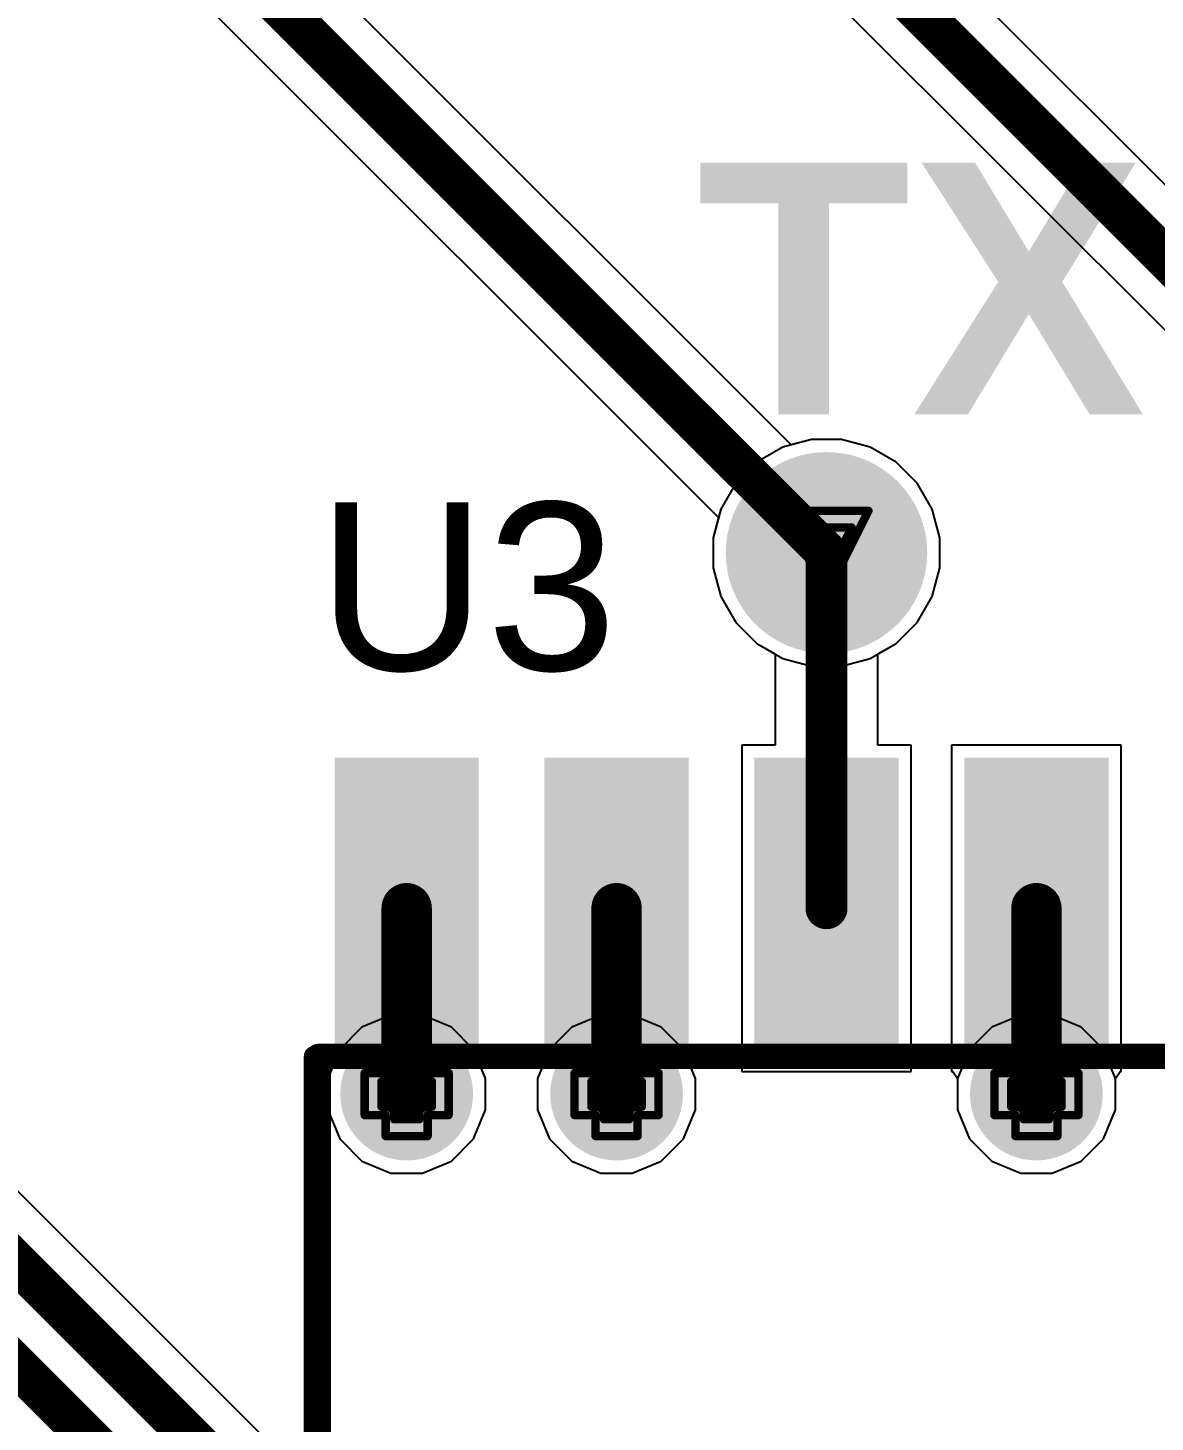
# Model space of a CAD drawing. Header units: inches. Extents: x -0.1 to 17.9, y -0.8 to 4.8.
# Drawn here: x 1.7888 to 2.0573, y 0.7808 to 1.1131 of the extents above; entities that cross this region are included whole.
import ezdxf

# ---------------------------------------------------------------- set-up
doc = ezdxf.new("R2010")
doc.units = ezdxf.units.IN
doc.header["$MEASUREMENT"] = 0
for name, color, linetype in [('Bottom Layer 1', 5, 'Continuous'), ('Bottom Solder', 6, 'Continuous'), ('Drill Drawing', 1, 'Continuous'), ('GND+Signal', 16, 'Continuous'), ('Multi-Layer', 9, 'Continuous'), ('Pad Holes', 156, 'Continuous'), ('PWR+Signal', 76, 'Continuous'), ('Top 3D Body', 56, 'Continuous'), ('Top Layer 1', 1, 'Continuous'), ('Top Overlay', 2, 'Continuous'), ('Top Paste', 8, 'Continuous'), ('Top Solder', 216, 'Continuous'), ('Via Holes', 16, 'Continuous')]:
    doc.layers.add(name, color=color, linetype=linetype)
doc.styles.add('Arial', font='', dxfattribs={"height": 0.2})
doc.styles.add('Arial_Bold', font='', dxfattribs={"height": 0.2})
doc.styles.get('Arial').set_extended_font_data('Arial')
doc.styles.get('Arial_Bold').set_extended_font_data('Arial', bold=True)

# ---------------------------------------------------------------- blocks, each defined once
blk = doc.blocks.new('T____P______TH_1_8___H_________0_92___78')
at = {"layer": 'Bottom Layer 1'}
h = blk.add_hatch(color=5, dxfattribs=at)
edge = h.paths.add_edge_path()
edge.add_arc((9e-07, 0), 0.02, 0, 360)
at = {"layer": 'Bottom Solder'}
h = blk.add_hatch(color=6, dxfattribs=at)
edge = h.paths.add_edge_path()
edge.add_arc((9e-07, 0), 0.024, 0, 360)
at = {"layer": 'GND+Signal'}
h = blk.add_hatch(color=16, dxfattribs=at)
edge = h.paths.add_edge_path()
edge.add_arc((9e-07, 0), 0.02, 0, 360)
at = {"layer": 'Multi-Layer'}
h = blk.add_hatch(color=9, dxfattribs=at)
edge = h.paths.add_edge_path()
edge.add_arc((9e-07, 0), 0.02, 0, 360)
at = {"layer": 'Pad Holes'}
h = blk.add_hatch(color=7, dxfattribs=at)
edge = h.paths.add_edge_path()
edge.add_arc((9e-07, 0), 0.01, 0, 360)
at = {"layer": 'PWR+Signal'}
h = blk.add_hatch(color=76, dxfattribs=at)
edge = h.paths.add_edge_path()
edge.add_arc((9e-07, 0), 0.02, 0, 360)
at = {"layer": 'Top Layer 1'}
h = blk.add_hatch(color=1, dxfattribs=at)
edge = h.paths.add_edge_path()
edge.add_arc((9e-07, 0), 0.02, 0, 360)
at = {"layer": 'Top Solder'}
h = blk.add_hatch(color=216, dxfattribs=at)
edge = h.paths.add_edge_path()
edge.add_arc((9e-07, 0), 0.024, 0, 360)
blk = doc.blocks.new('SOIC_14_119')
at = {"layer": 'Top Layer 1'}
for points in [[(-0.13818975, 0.1368119), (-0.13818975, 0.1631899), (-0.07441025, 0.1631899), (-0.07441025, 0.1368119)], [(0.07441025, 0.1368119), (0.07441025, 0.1631899), (0.13818975, 0.1631899), (0.13818975, 0.1368119)], [(-0.13818975, 0.0868119), (-0.13818975, 0.1131899), (-0.07441025, 0.1131899), (-0.07441025, 0.0868119)], [(0.07441025, 0.0868119), (0.07441025, 0.1131899), (0.13818975, 0.1131899), (0.13818975, 0.0868119)], [(-0.13818975, 0.03681189999999999), (-0.13818975, 0.0631899), (-0.07441025, 0.0631899), (-0.07441025, 0.03681190000000001)], [(0.07441025, 0.03681189999999999), (0.07441025, 0.0631899), (0.13818975, 0.0631899), (0.13818975, 0.03681190000000001)], [(-0.13818975, -0.01318810000000001), (-0.13818975, 0.01318989999999999), (-0.07441025, 0.01318990000000001), (-0.07441025, -0.01318809999999999)], [(0.07441025, -0.01318810000000001), (0.07441025, 0.01318989999999999), (0.13818975, 0.01318990000000001), (0.13818975, -0.01318809999999999)], [(-0.13818975, -0.0631881), (-0.13818975, -0.03681010000000001), (-0.07441025, -0.03681009999999999), (-0.07441025, -0.0631881)], [(0.07441025, -0.0631881), (0.07441025, -0.03681010000000001), (0.13818975, -0.03681009999999999), (0.13818975, -0.0631881)], [(-0.13818975, -0.1131881), (-0.13818975, -0.0868101), (-0.07441025, -0.0868101), (-0.07441025, -0.1131881)], [(0.07441025, -0.1131881), (0.07441025, -0.0868101), (0.13818975, -0.0868101), (0.13818975, -0.1131881)], [(-0.13818975, -0.1631881), (-0.13818975, -0.1368101), (-0.07441025, -0.1368101), (-0.07441025, -0.1631881)], [(0.07441025, -0.1631881), (0.07441025, -0.1368101), (0.13818975, -0.1368101), (0.13818975, -0.1631881)]]:
    blk.add_hatch(color=1, dxfattribs=at).paths.add_polyline_path(points)
at = {"layer": 'Top Overlay'}
blk.add_hatch(color=2, dxfattribs=at).paths.add_polyline_path([(-0.070369, 0.1340009), (-0.056369, 0.1340009), (-0.056369, 0.1660009), (-0.070369, 0.1660009)])
at = {"layer": 'Top Paste'}
for points in [[(-0.13818975, 0.1368119), (-0.13818975, 0.1631899), (-0.07441025, 0.1631899), (-0.07441025, 0.1368119)], [(0.07441025, 0.1368119), (0.07441025, 0.1631899), (0.13818975, 0.1631899), (0.13818975, 0.1368119)], [(-0.13818975, 0.0868119), (-0.13818975, 0.1131899), (-0.07441025, 0.1131899), (-0.07441025, 0.0868119)], [(0.07441025, 0.0868119), (0.07441025, 0.1131899), (0.13818975, 0.1131899), (0.13818975, 0.0868119)], [(-0.13818975, 0.03681189999999999), (-0.13818975, 0.0631899), (-0.07441025, 0.0631899), (-0.07441025, 0.03681190000000001)], [(0.07441025, 0.03681189999999999), (0.07441025, 0.0631899), (0.13818975, 0.0631899), (0.13818975, 0.03681190000000001)], [(-0.13818975, -0.01318810000000001), (-0.13818975, 0.01318989999999999), (-0.07441025, 0.01318990000000001), (-0.07441025, -0.01318809999999999)], [(0.07441025, -0.01318810000000001), (0.07441025, 0.01318989999999999), (0.13818975, 0.01318990000000001), (0.13818975, -0.01318809999999999)], [(-0.13818975, -0.0631881), (-0.13818975, -0.03681010000000001), (-0.07441025, -0.03681009999999999), (-0.07441025, -0.0631881)], [(0.07441025, -0.0631881), (0.07441025, -0.03681010000000001), (0.13818975, -0.03681009999999999), (0.13818975, -0.0631881)], [(-0.13818975, -0.1131881), (-0.13818975, -0.0868101), (-0.07441025, -0.0868101), (-0.07441025, -0.1131881)], [(0.07441025, -0.1131881), (0.07441025, -0.0868101), (0.13818975, -0.0868101), (0.13818975, -0.1131881)], [(-0.13818975, -0.1631881), (-0.13818975, -0.1368101), (-0.07441025, -0.1368101), (-0.07441025, -0.1631881)], [(0.07441025, -0.1631881), (0.07441025, -0.1368101), (0.13818975, -0.1368101), (0.13818975, -0.1631881)]]:
    blk.add_hatch(color=8, dxfattribs=at).paths.add_polyline_path(points)
at = {"layer": 'Top Solder'}
for points in [[(-0.14218975, 0.1328119), (-0.14218975, 0.1671899), (-0.07041025, 0.1671899), (-0.07041025, 0.1328119)], [(0.07041025, 0.1328119), (0.07041025, 0.1671899), (0.14218975, 0.1671899), (0.14218975, 0.1328119)], [(-0.14218975, 0.0828119), (-0.14218975, 0.1171899), (-0.07041025, 0.1171899), (-0.07041025, 0.0828119)], [(0.07041025, 0.0828119), (0.07041025, 0.1171899), (0.14218975, 0.1171899), (0.14218975, 0.0828119)], [(-0.14218975, 0.03281189999999999), (-0.14218975, 0.0671899), (-0.07041025, 0.0671899), (-0.07041025, 0.0328119)], [(0.07041025, 0.03281189999999999), (0.07041025, 0.0671899), (0.14218975, 0.0671899), (0.14218975, 0.0328119)], [(-0.14218975, -0.0171881), (-0.14218975, 0.01718989999999999), (-0.07041025, 0.0171899), (-0.07041025, -0.01718809999999999)], [(0.07041025, -0.0171881), (0.07041025, 0.01718989999999999), (0.14218975, 0.0171899), (0.14218975, -0.01718809999999999)], [(-0.14218975, -0.0671881), (-0.14218975, -0.03281010000000001), (-0.07041025, -0.03281009999999999), (-0.07041025, -0.0671881)], [(0.07041025, -0.0671881), (0.07041025, -0.03281010000000001), (0.14218975, -0.03281009999999999), (0.14218975, -0.0671881)], [(-0.14218975, -0.1171881), (-0.14218975, -0.0828101), (-0.07041025, -0.0828101), (-0.07041025, -0.1171881)], [(0.07041025, -0.1171881), (0.07041025, -0.0828101), (0.14218975, -0.0828101), (0.14218975, -0.1171881)], [(-0.14218975, -0.1671881), (-0.14218975, -0.1328101), (-0.07041025, -0.1328101), (-0.07041025, -0.1671881)], [(0.07041025, -0.1671881), (0.07041025, -0.1328101), (0.14218975, -0.1328101), (0.14218975, -0.1671881)]]:
    blk.add_hatch(color=216, dxfattribs=at).paths.add_polyline_path(points)
at = {"layer": 'Top Overlay'}
for points in [[(0.074, 0.1720009, 0.005, 0.005, 0), (-0.071, 0.1720009, 0.005, 0.005, 0)], [(-0.15137, 0.1460009, 0.005, 0.005, 0), (-0.15137, 0.1560009, 0.005, 0.005, 0)], [(-0.14637, 0.1510009, 0.005, 0.005, 0), (-0.15137, 0.1560009, 0.005, 0.005, 0)], [(-0.15137, 0.1460009, 0.005, 0.005, 0), (-0.14637, 0.1510009, 0.005, 0.005, 0)], [(0.074, -0.1719991, 0.005, 0.005, 0), (-0.071, -0.1719991, 0.005, 0.005, 0)]]:
    blk.add_lwpolyline(points, format="xyseb", dxfattribs=at)
for points in [[(-0.07225, 0.1720009, 0.0025, 0.0025, 1), (-0.06975, 0.1720009, 0.0025, 0.0025, 1)], [(0.07275, 0.1720009, 0.0025, 0.0025, 1), (0.07525, 0.1720009, 0.0025, 0.0025, 1)], [(-0.15262, 0.1560009, 0.0025, 0.0025, 1), (-0.15012, 0.1560009, 0.0025, 0.0025, 1)], [(-0.15262, 0.1560009, 0.0025, 0.0025, 1), (-0.15012, 0.1560009, 0.0025, 0.0025, 1)], [(-0.14762, 0.1510009, 0.0025, 0.0025, 1), (-0.14512, 0.1510009, 0.0025, 0.0025, 1)], [(-0.14762, 0.1510009, 0.0025, 0.0025, 1), (-0.14512, 0.1510009, 0.0025, 0.0025, 1)], [(-0.15262, 0.1460009, 0.0025, 0.0025, 1), (-0.15012, 0.1460009, 0.0025, 0.0025, 1)], [(-0.15262, 0.1460009, 0.0025, 0.0025, 1), (-0.15012, 0.1460009, 0.0025, 0.0025, 1)], [(-0.07225, -0.1719991, 0.0025, 0.0025, 1), (-0.06975, -0.1719991, 0.0025, 0.0025, 1)], [(0.07275, -0.1719991, 0.0025, 0.0025, 1), (0.07525, -0.1719991, 0.0025, 0.0025, 1)]]:
    blk.add_lwpolyline(points, format="xyseb", close=True, dxfattribs=at)

msp = doc.modelspace()

# ---------------------------------------------------------------- hatches: boundary and pattern name
at = {"layer": 'Bottom Layer 1'}
h = msp.add_hatch(color=5, dxfattribs=at)
edge = h.paths.add_edge_path()
edge.add_arc((1.879, 0.859), 0.011811, 0, 360)
h = msp.add_hatch(color=5, dxfattribs=at)
edge = h.paths.add_edge_path()
edge.add_arc((1.929, 0.859), 0.011811, 0, 360)
h = msp.add_hatch(color=5, dxfattribs=at)
edge = h.paths.add_edge_path()
edge.add_arc((2.029, 0.859), 0.011811, 0, 360)
at = {"layer": 'Bottom Solder'}
h = msp.add_hatch(color=6, dxfattribs=at)
edge = h.paths.add_edge_path()
edge.add_arc((1.879, 0.859), 0.015811, 0, 360)
h = msp.add_hatch(color=6, dxfattribs=at)
edge = h.paths.add_edge_path()
edge.add_arc((1.929, 0.859), 0.015811, 0, 360)
h = msp.add_hatch(color=6, dxfattribs=at)
edge = h.paths.add_edge_path()
edge.add_arc((2.029, 0.859), 0.015811, 0, 360)
at = {"layer": 'GND+Signal'}
h = msp.add_hatch(color=16, dxfattribs=at)
edge = h.paths.add_edge_path()
edge.add_arc((1.879, 0.859), 0.011811, 0, 360)
h = msp.add_hatch(color=16, dxfattribs=at)
edge = h.paths.add_edge_path()
edge.add_arc((1.929, 0.859), 0.011811, 0, 360)
h = msp.add_hatch(color=16, dxfattribs=at)
edge = h.paths.add_edge_path()
edge.add_arc((2.029, 0.859), 0.011811, 0, 360)
at = {"layer": 'Pad Holes'}
h = msp.add_hatch(color=7, dxfattribs=at)
edge = h.paths.add_edge_path()
edge.add_arc((1.858, 0.868), 0.0015, 0, 360)
h = msp.add_hatch(color=7, dxfattribs=at)
edge = h.paths.add_edge_path()
edge.add_arc((1.858, 0.868), 0.0015, 0, 360)
at = {"layer": 'PWR+Signal'}
h = msp.add_hatch(color=76, dxfattribs=at)
edge = h.paths.add_edge_path()
edge.add_arc((1.879, 0.859), 0.011811, 0, 360)
h = msp.add_hatch(color=76, dxfattribs=at)
edge = h.paths.add_edge_path()
edge.add_arc((1.929, 0.859), 0.011811, 0, 360)
h = msp.add_hatch(color=76, dxfattribs=at)
edge = h.paths.add_edge_path()
edge.add_arc((2.029, 0.859), 0.011811, 0, 360)
at = {"layer": 'Top 3D Body'}
h = msp.add_hatch(color=56, dxfattribs=at)
edge = h.paths.add_edge_path()
edge.add_arc((1.858, 0.868), 0.0015, 0, 360)
h = msp.add_hatch(color=56, dxfattribs=at)
edge = h.paths.add_edge_path()
edge.add_arc((1.858, 0.868), 0.0015, 0, 360)
at = {"layer": 'Top Layer 1'}
h = msp.add_hatch(color=1, dxfattribs=at)
edge = h.paths.add_edge_path()
edge.add_arc((1.879, 0.859), 0.011811, 0, 360)
h = msp.add_hatch(color=1, dxfattribs=at)
edge = h.paths.add_edge_path()
edge.add_arc((1.929, 0.859), 0.011811, 0, 360)
h = msp.add_hatch(color=1, dxfattribs=at)
edge = h.paths.add_edge_path()
edge.add_arc((2.029, 0.859), 0.011811, 0, 360)
at = {"layer": 'Via Holes'}
h = msp.add_hatch(color=7, dxfattribs=at)
edge = h.paths.add_edge_path()
edge.add_arc((1.879, 0.859), 0.0059055, 0, 360)
h = msp.add_hatch(color=7, dxfattribs=at)
edge = h.paths.add_edge_path()
edge.add_arc((1.929, 0.859), 0.0059055, 0, 360)
h = msp.add_hatch(color=7, dxfattribs=at)
edge = h.paths.add_edge_path()
edge.add_arc((2.029, 0.859), 0.0059055, 0, 360)

# ---------------------------------------------------------------- linework, layer by layer
at = {"layer": 'Bottom Layer 1'}
for p, q in [((2.1216019, 1.013702), (1.8622351, 1.2730688)), ((1.8413485, 1.2593494), (2.1042989, 0.996399)), ((1.9346524, 0.6875915), (1.4122351, 1.2100088)), ((1.9706019, 1.013702), (1.8172351, 1.1670688)), ((1.7963485, 1.1533494), (1.9532989, 0.996399)), ((1.9754463, 1.015), (1.9706019, 1.013702)), ((1.9825555, 1.015), (1.9754463, 1.015)), ((1.9894225, 1.01316), (1.9825555, 1.015)), ((1.9955793, 1.0096054), (1.9894225, 1.01316)), ((2.0006063, 1.0045784), (1.9955793, 1.0096054)), ((2.0041609, 0.9984216), (2.0006063, 1.0045784)), ((2.0060009, 0.9915546), (2.0041609, 0.9984216)), ((1.9532989, 0.996399), (1.9520009, 0.9915546)), ((1.9520009, 0.9915546), (1.9520009, 0.9844454)), ((2.0060009, 0.9844454), (2.0060009, 0.9915546)), ((1.9520009, 0.9844454), (1.9538409, 0.9775784)), ((2.0041609, 0.9775784), (2.0060009, 0.9844454)), ((1.9538409, 0.9775784), (1.9573955, 0.9714216)), ((2.0006063, 0.9714216), (2.0041609, 0.9775784)), ((1.9573955, 0.9714216), (1.9624225, 0.9663946)), ((1.9955793, 0.9663946), (2.0006063, 0.9714216)), ((1.9624225, 0.9663946), (1.9685793, 0.96284)), ((1.9894225, 0.96284), (1.9955793, 0.9663946)), ((1.9685793, 0.96284), (1.9754463, 0.961)), ((1.9754463, 0.961), (1.9825555, 0.961)), ((1.9825555, 0.961), (1.9894225, 0.96284)), ((2.0252583, 0.877811), (2.0183444, 0.8749472)), ((2.0327417, 0.877811), (2.0252583, 0.877811)), ((2.0396556, 0.8749472), (2.0327417, 0.877811)), ((2.0183444, 0.8749472), (2.0130528, 0.8696556)), ((2.0449472, 0.8696556), (2.0396556, 0.8749472)), ((2.0130528, 0.8696556), (2.010189, 0.8627417)), ((2.047811, 0.8627417), (2.0449472, 0.8696556)), ((2.010189, 0.8627417), (2.010189, 0.8552583)), ((2.047811, 0.8552583), (2.047811, 0.8627417)), ((2.010189, 0.8552583), (2.0130528, 0.8483444)), ((2.0449472, 0.8483444), (2.047811, 0.8552583)), ((2.0130528, 0.8483444), (2.0183444, 0.8430528)), ((2.0396556, 0.8430528), (2.0449472, 0.8483444)), ((2.0183444, 0.8430528), (2.0252583, 0.840189)), ((2.0327417, 0.840189), (2.0396556, 0.8430528)), ((2.0252583, 0.840189), (2.0327417, 0.840189))]:
    msp.add_line(p, q, dxfattribs=at)
for points in [[(1.85, 1.2680009, 0.01, 0.01, 0), (2.1300009, 0.988, 0.01, 0.01, 0)], [(1.3576722, 1.2227635, 0.01, 0.01, 0), (1.8760009, 0.7044348, 0.01, 0.01, 0)], [(1.4, 1.2049409, 0.01, 0.01, 0), (1.9260009, 0.67894, 0.01, 0.01, 0)], [(1.805, 1.1620009, 0.01, 0.01, 0), (1.9790009, 0.988, 0.01, 0.01, 0)]]:
    msp.add_lwpolyline(points, format="xyseb", dxfattribs=at)
msp.add_lwpolyline([(1.9765009, 0.988, 0.005, 0.005, 1), (1.9815009, 0.988, 0.005, 0.005, 1)], format="xyseb", close=True, dxfattribs=at)
at = {"layer": 'Drill Drawing'}
for points in [[(1.9690009, 0.998, 0.002, 0.002, 0), (1.9890009, 0.998, 0.002, 0.002, 0)], [(1.9690009, 0.998, 0.002, 0.002, 0), (1.9790009, 0.978, 0.002, 0.002, 0)], [(1.9790009, 0.978, 0.002, 0.002, 0), (1.9890009, 0.998, 0.002, 0.002, 0)], [(1.9730009, 0.994, 0.002, 0.002, 0), (1.9850009, 0.994, 0.002, 0.002, 0)], [(1.9730009, 0.994, 0.002, 0.002, 0), (1.9790009, 0.982, 0.002, 0.002, 0)], [(1.9790009, 0.982, 0.002, 0.002, 0), (1.9850009, 0.994, 0.002, 0.002, 0)], [(1.874, 0.864, 0.002, 0.002, 0), (1.874, 0.869, 0.002, 0.002, 0)], [(1.874, 0.869, 0.002, 0.002, 0), (1.884, 0.869, 0.002, 0.002, 0)], [(1.884, 0.864, 0.002, 0.002, 0), (1.884, 0.869, 0.002, 0.002, 0)], [(1.924, 0.864, 0.002, 0.002, 0), (1.924, 0.869, 0.002, 0.002, 0)], [(1.924, 0.869, 0.002, 0.002, 0), (1.934, 0.869, 0.002, 0.002, 0)], [(1.934, 0.864, 0.002, 0.002, 0), (1.934, 0.869, 0.002, 0.002, 0)], [(2.024, 0.864, 0.002, 0.002, 0), (2.024, 0.869, 0.002, 0.002, 0)], [(2.024, 0.869, 0.002, 0.002, 0), (2.034, 0.869, 0.002, 0.002, 0)], [(2.034, 0.864, 0.002, 0.002, 0), (2.034, 0.869, 0.002, 0.002, 0)], [(1.869, 0.854, 0.002, 0.002, 0), (1.869, 0.864, 0.002, 0.002, 0)], [(1.869, 0.864, 0.002, 0.002, 0), (1.874, 0.864, 0.002, 0.002, 0)], [(1.876, 0.862, 0.002, 0.002, 0), (1.876, 0.865, 0.002, 0.002, 0)], [(1.876, 0.865, 0.002, 0.002, 0), (1.882, 0.865, 0.002, 0.002, 0)], [(1.882, 0.862, 0.002, 0.002, 0), (1.882, 0.865, 0.002, 0.002, 0)], [(1.884, 0.864, 0.002, 0.002, 0), (1.889, 0.864, 0.002, 0.002, 0)], [(1.889, 0.854, 0.002, 0.002, 0), (1.889, 0.864, 0.002, 0.002, 0)], [(1.919, 0.854, 0.002, 0.002, 0), (1.919, 0.864, 0.002, 0.002, 0)], [(1.919, 0.864, 0.002, 0.002, 0), (1.924, 0.864, 0.002, 0.002, 0)], [(1.926, 0.862, 0.002, 0.002, 0), (1.926, 0.865, 0.002, 0.002, 0)], [(1.926, 0.865, 0.002, 0.002, 0), (1.932, 0.865, 0.002, 0.002, 0)], [(1.932, 0.862, 0.002, 0.002, 0), (1.932, 0.865, 0.002, 0.002, 0)], [(1.934, 0.864, 0.002, 0.002, 0), (1.939, 0.864, 0.002, 0.002, 0)], [(1.939, 0.854, 0.002, 0.002, 0), (1.939, 0.864, 0.002, 0.002, 0)], [(2.019, 0.854, 0.002, 0.002, 0), (2.019, 0.864, 0.002, 0.002, 0)], [(2.019, 0.864, 0.002, 0.002, 0), (2.024, 0.864, 0.002, 0.002, 0)], [(2.026, 0.862, 0.002, 0.002, 0), (2.026, 0.865, 0.002, 0.002, 0)], [(2.026, 0.865, 0.002, 0.002, 0), (2.032, 0.865, 0.002, 0.002, 0)], [(2.032, 0.862, 0.002, 0.002, 0), (2.032, 0.865, 0.002, 0.002, 0)], [(2.034, 0.864, 0.002, 0.002, 0), (2.039, 0.864, 0.002, 0.002, 0)], [(2.039, 0.854, 0.002, 0.002, 0), (2.039, 0.864, 0.002, 0.002, 0)], [(1.873, 0.856, 0.002, 0.002, 0), (1.873, 0.862, 0.002, 0.002, 0)], [(1.873, 0.862, 0.002, 0.002, 0), (1.876, 0.862, 0.002, 0.002, 0)], [(1.882, 0.862, 0.002, 0.002, 0), (1.885, 0.862, 0.002, 0.002, 0)], [(1.885, 0.856, 0.002, 0.002, 0), (1.885, 0.862, 0.002, 0.002, 0)], [(1.923, 0.856, 0.002, 0.002, 0), (1.923, 0.862, 0.002, 0.002, 0)], [(1.923, 0.862, 0.002, 0.002, 0), (1.926, 0.862, 0.002, 0.002, 0)], [(1.932, 0.862, 0.002, 0.002, 0), (1.935, 0.862, 0.002, 0.002, 0)], [(1.935, 0.856, 0.002, 0.002, 0), (1.935, 0.862, 0.002, 0.002, 0)], [(2.023, 0.856, 0.002, 0.002, 0), (2.023, 0.862, 0.002, 0.002, 0)], [(2.023, 0.862, 0.002, 0.002, 0), (2.026, 0.862, 0.002, 0.002, 0)], [(2.032, 0.862, 0.002, 0.002, 0), (2.035, 0.862, 0.002, 0.002, 0)], [(2.035, 0.856, 0.002, 0.002, 0), (2.035, 0.862, 0.002, 0.002, 0)], [(1.869, 0.854, 0.002, 0.002, 0), (1.874, 0.854, 0.002, 0.002, 0)], [(1.873, 0.856, 0.002, 0.002, 0), (1.876, 0.856, 0.002, 0.002, 0)], [(1.874, 0.849, 0.002, 0.002, 0), (1.874, 0.854, 0.002, 0.002, 0)], [(1.876, 0.853, 0.002, 0.002, 0), (1.876, 0.856, 0.002, 0.002, 0)], [(1.876, 0.853, 0.002, 0.002, 0), (1.882, 0.853, 0.002, 0.002, 0)], [(1.882, 0.856, 0.002, 0.002, 0), (1.885, 0.856, 0.002, 0.002, 0)], [(1.882, 0.853, 0.002, 0.002, 0), (1.882, 0.856, 0.002, 0.002, 0)], [(1.884, 0.854, 0.002, 0.002, 0), (1.889, 0.854, 0.002, 0.002, 0)], [(1.884, 0.849, 0.002, 0.002, 0), (1.884, 0.854, 0.002, 0.002, 0)], [(1.919, 0.854, 0.002, 0.002, 0), (1.924, 0.854, 0.002, 0.002, 0)], [(1.923, 0.856, 0.002, 0.002, 0), (1.926, 0.856, 0.002, 0.002, 0)], [(1.924, 0.849, 0.002, 0.002, 0), (1.924, 0.854, 0.002, 0.002, 0)], [(1.926, 0.853, 0.002, 0.002, 0), (1.926, 0.856, 0.002, 0.002, 0)], [(1.926, 0.853, 0.002, 0.002, 0), (1.932, 0.853, 0.002, 0.002, 0)], [(1.932, 0.856, 0.002, 0.002, 0), (1.935, 0.856, 0.002, 0.002, 0)], [(1.932, 0.853, 0.002, 0.002, 0), (1.932, 0.856, 0.002, 0.002, 0)], [(1.934, 0.854, 0.002, 0.002, 0), (1.939, 0.854, 0.002, 0.002, 0)], [(1.934, 0.849, 0.002, 0.002, 0), (1.934, 0.854, 0.002, 0.002, 0)], [(2.019, 0.854, 0.002, 0.002, 0), (2.024, 0.854, 0.002, 0.002, 0)], [(2.023, 0.856, 0.002, 0.002, 0), (2.026, 0.856, 0.002, 0.002, 0)], [(2.024, 0.849, 0.002, 0.002, 0), (2.024, 0.854, 0.002, 0.002, 0)], [(2.026, 0.853, 0.002, 0.002, 0), (2.026, 0.856, 0.002, 0.002, 0)], [(2.026, 0.853, 0.002, 0.002, 0), (2.032, 0.853, 0.002, 0.002, 0)], [(2.032, 0.856, 0.002, 0.002, 0), (2.035, 0.856, 0.002, 0.002, 0)], [(2.032, 0.853, 0.002, 0.002, 0), (2.032, 0.856, 0.002, 0.002, 0)], [(2.034, 0.854, 0.002, 0.002, 0), (2.039, 0.854, 0.002, 0.002, 0)], [(2.034, 0.849, 0.002, 0.002, 0), (2.034, 0.854, 0.002, 0.002, 0)], [(1.874, 0.849, 0.002, 0.002, 0), (1.884, 0.849, 0.002, 0.002, 0)], [(1.924, 0.849, 0.002, 0.002, 0), (1.934, 0.849, 0.002, 0.002, 0)], [(2.024, 0.849, 0.002, 0.002, 0), (2.034, 0.849, 0.002, 0.002, 0)]]:
    msp.add_lwpolyline(points, format="xyseb", dxfattribs=at)
for points in [[(1.9685009, 0.998, 0.001, 0.001, 1), (1.9695009, 0.998, 0.001, 0.001, 1)], [(1.9685009, 0.998, 0.001, 0.001, 1), (1.9695009, 0.998, 0.001, 0.001, 1)], [(1.9885009, 0.998, 0.001, 0.001, 1), (1.9895009, 0.998, 0.001, 0.001, 1)], [(1.9885009, 0.998, 0.001, 0.001, 1), (1.9895009, 0.998, 0.001, 0.001, 1)], [(1.9725009, 0.994, 0.001, 0.001, 1), (1.9735009, 0.994, 0.001, 0.001, 1)], [(1.9725009, 0.994, 0.001, 0.001, 1), (1.9735009, 0.994, 0.001, 0.001, 1)], [(1.9845009, 0.994, 0.001, 0.001, 1), (1.9855009, 0.994, 0.001, 0.001, 1)], [(1.9845009, 0.994, 0.001, 0.001, 1), (1.9855009, 0.994, 0.001, 0.001, 1)], [(1.9785009, 0.982, 0.001, 0.001, 1), (1.9795009, 0.982, 0.001, 0.001, 1)], [(1.9785009, 0.982, 0.001, 0.001, 1), (1.9795009, 0.982, 0.001, 0.001, 1)], [(1.9785009, 0.978, 0.001, 0.001, 1), (1.9795009, 0.978, 0.001, 0.001, 1)], [(1.9785009, 0.978, 0.001, 0.001, 1), (1.9795009, 0.978, 0.001, 0.001, 1)], [(1.8735, 0.869, 0.001, 0.001, 1), (1.8745, 0.869, 0.001, 0.001, 1)], [(1.8735, 0.869, 0.001, 0.001, 1), (1.8745, 0.869, 0.001, 0.001, 1)], [(1.8835, 0.869, 0.001, 0.001, 1), (1.8845, 0.869, 0.001, 0.001, 1)], [(1.8835, 0.869, 0.001, 0.001, 1), (1.8845, 0.869, 0.001, 0.001, 1)], [(1.9235, 0.869, 0.001, 0.001, 1), (1.9245, 0.869, 0.001, 0.001, 1)], [(1.9235, 0.869, 0.001, 0.001, 1), (1.9245, 0.869, 0.001, 0.001, 1)], [(1.9335, 0.869, 0.001, 0.001, 1), (1.9345, 0.869, 0.001, 0.001, 1)], [(1.9335, 0.869, 0.001, 0.001, 1), (1.9345, 0.869, 0.001, 0.001, 1)], [(2.0235, 0.869, 0.001, 0.001, 1), (2.0245, 0.869, 0.001, 0.001, 1)], [(2.0235, 0.869, 0.001, 0.001, 1), (2.0245, 0.869, 0.001, 0.001, 1)], [(2.0335, 0.869, 0.001, 0.001, 1), (2.0345, 0.869, 0.001, 0.001, 1)], [(2.0335, 0.869, 0.001, 0.001, 1), (2.0345, 0.869, 0.001, 0.001, 1)], [(1.8685, 0.864, 0.001, 0.001, 1), (1.8695, 0.864, 0.001, 0.001, 1)], [(1.8685, 0.864, 0.001, 0.001, 1), (1.8695, 0.864, 0.001, 0.001, 1)], [(1.8735, 0.864, 0.001, 0.001, 1), (1.8745, 0.864, 0.001, 0.001, 1)], [(1.8735, 0.864, 0.001, 0.001, 1), (1.8745, 0.864, 0.001, 0.001, 1)], [(1.8755, 0.865, 0.001, 0.001, 1), (1.8765, 0.865, 0.001, 0.001, 1)], [(1.8755, 0.865, 0.001, 0.001, 1), (1.8765, 0.865, 0.001, 0.001, 1)], [(1.8815, 0.865, 0.001, 0.001, 1), (1.8825, 0.865, 0.001, 0.001, 1)], [(1.8815, 0.865, 0.001, 0.001, 1), (1.8825, 0.865, 0.001, 0.001, 1)], [(1.8835, 0.864, 0.001, 0.001, 1), (1.8845, 0.864, 0.001, 0.001, 1)], [(1.8835, 0.864, 0.001, 0.001, 1), (1.8845, 0.864, 0.001, 0.001, 1)], [(1.8885, 0.864, 0.001, 0.001, 1), (1.8895, 0.864, 0.001, 0.001, 1)], [(1.8885, 0.864, 0.001, 0.001, 1), (1.8895, 0.864, 0.001, 0.001, 1)], [(1.9185, 0.864, 0.001, 0.001, 1), (1.9195, 0.864, 0.001, 0.001, 1)], [(1.9185, 0.864, 0.001, 0.001, 1), (1.9195, 0.864, 0.001, 0.001, 1)], [(1.9235, 0.864, 0.001, 0.001, 1), (1.9245, 0.864, 0.001, 0.001, 1)], [(1.9235, 0.864, 0.001, 0.001, 1), (1.9245, 0.864, 0.001, 0.001, 1)], [(1.9255, 0.865, 0.001, 0.001, 1), (1.9265, 0.865, 0.001, 0.001, 1)], [(1.9255, 0.865, 0.001, 0.001, 1), (1.9265, 0.865, 0.001, 0.001, 1)], [(1.9315, 0.865, 0.001, 0.001, 1), (1.9325, 0.865, 0.001, 0.001, 1)], [(1.9315, 0.865, 0.001, 0.001, 1), (1.9325, 0.865, 0.001, 0.001, 1)], [(1.9335, 0.864, 0.001, 0.001, 1), (1.9345, 0.864, 0.001, 0.001, 1)], [(1.9335, 0.864, 0.001, 0.001, 1), (1.9345, 0.864, 0.001, 0.001, 1)], [(1.9385, 0.864, 0.001, 0.001, 1), (1.9395, 0.864, 0.001, 0.001, 1)], [(1.9385, 0.864, 0.001, 0.001, 1), (1.9395, 0.864, 0.001, 0.001, 1)], [(2.0185, 0.864, 0.001, 0.001, 1), (2.0195, 0.864, 0.001, 0.001, 1)], [(2.0185, 0.864, 0.001, 0.001, 1), (2.0195, 0.864, 0.001, 0.001, 1)], [(2.0235, 0.864, 0.001, 0.001, 1), (2.0245, 0.864, 0.001, 0.001, 1)], [(2.0235, 0.864, 0.001, 0.001, 1), (2.0245, 0.864, 0.001, 0.001, 1)], [(2.0255, 0.865, 0.001, 0.001, 1), (2.0265, 0.865, 0.001, 0.001, 1)], [(2.0255, 0.865, 0.001, 0.001, 1), (2.0265, 0.865, 0.001, 0.001, 1)], [(2.0315, 0.865, 0.001, 0.001, 1), (2.0325, 0.865, 0.001, 0.001, 1)], [(2.0315, 0.865, 0.001, 0.001, 1), (2.0325, 0.865, 0.001, 0.001, 1)], [(2.0335, 0.864, 0.001, 0.001, 1), (2.0345, 0.864, 0.001, 0.001, 1)], [(2.0335, 0.864, 0.001, 0.001, 1), (2.0345, 0.864, 0.001, 0.001, 1)], [(2.0385, 0.864, 0.001, 0.001, 1), (2.0395, 0.864, 0.001, 0.001, 1)], [(2.0385, 0.864, 0.001, 0.001, 1), (2.0395, 0.864, 0.001, 0.001, 1)], [(1.8725, 0.862, 0.001, 0.001, 1), (1.8735, 0.862, 0.001, 0.001, 1)], [(1.8725, 0.862, 0.001, 0.001, 1), (1.8735, 0.862, 0.001, 0.001, 1)], [(1.8755, 0.862, 0.001, 0.001, 1), (1.8765, 0.862, 0.001, 0.001, 1)], [(1.8755, 0.862, 0.001, 0.001, 1), (1.8765, 0.862, 0.001, 0.001, 1)], [(1.8815, 0.862, 0.001, 0.001, 1), (1.8825, 0.862, 0.001, 0.001, 1)], [(1.8815, 0.862, 0.001, 0.001, 1), (1.8825, 0.862, 0.001, 0.001, 1)], [(1.8845, 0.862, 0.001, 0.001, 1), (1.8855, 0.862, 0.001, 0.001, 1)], [(1.8845, 0.862, 0.001, 0.001, 1), (1.8855, 0.862, 0.001, 0.001, 1)], [(1.9225, 0.862, 0.001, 0.001, 1), (1.9235, 0.862, 0.001, 0.001, 1)], [(1.9225, 0.862, 0.001, 0.001, 1), (1.9235, 0.862, 0.001, 0.001, 1)], [(1.9255, 0.862, 0.001, 0.001, 1), (1.9265, 0.862, 0.001, 0.001, 1)], [(1.9255, 0.862, 0.001, 0.001, 1), (1.9265, 0.862, 0.001, 0.001, 1)], [(1.9315, 0.862, 0.001, 0.001, 1), (1.9325, 0.862, 0.001, 0.001, 1)], [(1.9315, 0.862, 0.001, 0.001, 1), (1.9325, 0.862, 0.001, 0.001, 1)], [(1.9345, 0.862, 0.001, 0.001, 1), (1.9355, 0.862, 0.001, 0.001, 1)], [(1.9345, 0.862, 0.001, 0.001, 1), (1.9355, 0.862, 0.001, 0.001, 1)], [(2.0225, 0.862, 0.001, 0.001, 1), (2.0235, 0.862, 0.001, 0.001, 1)], [(2.0225, 0.862, 0.001, 0.001, 1), (2.0235, 0.862, 0.001, 0.001, 1)], [(2.0255, 0.862, 0.001, 0.001, 1), (2.0265, 0.862, 0.001, 0.001, 1)], [(2.0255, 0.862, 0.001, 0.001, 1), (2.0265, 0.862, 0.001, 0.001, 1)], [(2.0315, 0.862, 0.001, 0.001, 1), (2.0325, 0.862, 0.001, 0.001, 1)], [(2.0315, 0.862, 0.001, 0.001, 1), (2.0325, 0.862, 0.001, 0.001, 1)], [(2.0345, 0.862, 0.001, 0.001, 1), (2.0355, 0.862, 0.001, 0.001, 1)], [(2.0345, 0.862, 0.001, 0.001, 1), (2.0355, 0.862, 0.001, 0.001, 1)], [(1.8685, 0.854, 0.001, 0.001, 1), (1.8695, 0.854, 0.001, 0.001, 1)], [(1.8685, 0.854, 0.001, 0.001, 1), (1.8695, 0.854, 0.001, 0.001, 1)], [(1.8725, 0.856, 0.001, 0.001, 1), (1.8735, 0.856, 0.001, 0.001, 1)], [(1.8725, 0.856, 0.001, 0.001, 1), (1.8735, 0.856, 0.001, 0.001, 1)], [(1.8735, 0.854, 0.001, 0.001, 1), (1.8745, 0.854, 0.001, 0.001, 1)], [(1.8735, 0.854, 0.001, 0.001, 1), (1.8745, 0.854, 0.001, 0.001, 1)], [(1.8755, 0.856, 0.001, 0.001, 1), (1.8765, 0.856, 0.001, 0.001, 1)], [(1.8755, 0.856, 0.001, 0.001, 1), (1.8765, 0.856, 0.001, 0.001, 1)], [(1.8755, 0.853, 0.001, 0.001, 1), (1.8765, 0.853, 0.001, 0.001, 1)], [(1.8755, 0.853, 0.001, 0.001, 1), (1.8765, 0.853, 0.001, 0.001, 1)], [(1.8815, 0.856, 0.001, 0.001, 1), (1.8825, 0.856, 0.001, 0.001, 1)], [(1.8815, 0.856, 0.001, 0.001, 1), (1.8825, 0.856, 0.001, 0.001, 1)], [(1.8815, 0.853, 0.001, 0.001, 1), (1.8825, 0.853, 0.001, 0.001, 1)], [(1.8815, 0.853, 0.001, 0.001, 1), (1.8825, 0.853, 0.001, 0.001, 1)], [(1.8835, 0.854, 0.001, 0.001, 1), (1.8845, 0.854, 0.001, 0.001, 1)], [(1.8835, 0.854, 0.001, 0.001, 1), (1.8845, 0.854, 0.001, 0.001, 1)], [(1.8845, 0.856, 0.001, 0.001, 1), (1.8855, 0.856, 0.001, 0.001, 1)], [(1.8845, 0.856, 0.001, 0.001, 1), (1.8855, 0.856, 0.001, 0.001, 1)], [(1.8885, 0.854, 0.001, 0.001, 1), (1.8895, 0.854, 0.001, 0.001, 1)], [(1.8885, 0.854, 0.001, 0.001, 1), (1.8895, 0.854, 0.001, 0.001, 1)], [(1.9185, 0.854, 0.001, 0.001, 1), (1.9195, 0.854, 0.001, 0.001, 1)], [(1.9185, 0.854, 0.001, 0.001, 1), (1.9195, 0.854, 0.001, 0.001, 1)], [(1.9225, 0.856, 0.001, 0.001, 1), (1.9235, 0.856, 0.001, 0.001, 1)], [(1.9225, 0.856, 0.001, 0.001, 1), (1.9235, 0.856, 0.001, 0.001, 1)], [(1.9235, 0.854, 0.001, 0.001, 1), (1.9245, 0.854, 0.001, 0.001, 1)], [(1.9235, 0.854, 0.001, 0.001, 1), (1.9245, 0.854, 0.001, 0.001, 1)], [(1.9255, 0.856, 0.001, 0.001, 1), (1.9265, 0.856, 0.001, 0.001, 1)], [(1.9255, 0.856, 0.001, 0.001, 1), (1.9265, 0.856, 0.001, 0.001, 1)], [(1.9255, 0.853, 0.001, 0.001, 1), (1.9265, 0.853, 0.001, 0.001, 1)], [(1.9255, 0.853, 0.001, 0.001, 1), (1.9265, 0.853, 0.001, 0.001, 1)], [(1.9315, 0.856, 0.001, 0.001, 1), (1.9325, 0.856, 0.001, 0.001, 1)], [(1.9315, 0.856, 0.001, 0.001, 1), (1.9325, 0.856, 0.001, 0.001, 1)], [(1.9315, 0.853, 0.001, 0.001, 1), (1.9325, 0.853, 0.001, 0.001, 1)], [(1.9315, 0.853, 0.001, 0.001, 1), (1.9325, 0.853, 0.001, 0.001, 1)], [(1.9335, 0.854, 0.001, 0.001, 1), (1.9345, 0.854, 0.001, 0.001, 1)], [(1.9335, 0.854, 0.001, 0.001, 1), (1.9345, 0.854, 0.001, 0.001, 1)], [(1.9345, 0.856, 0.001, 0.001, 1), (1.9355, 0.856, 0.001, 0.001, 1)], [(1.9345, 0.856, 0.001, 0.001, 1), (1.9355, 0.856, 0.001, 0.001, 1)], [(1.9385, 0.854, 0.001, 0.001, 1), (1.9395, 0.854, 0.001, 0.001, 1)], [(1.9385, 0.854, 0.001, 0.001, 1), (1.9395, 0.854, 0.001, 0.001, 1)], [(2.0185, 0.854, 0.001, 0.001, 1), (2.0195, 0.854, 0.001, 0.001, 1)], [(2.0185, 0.854, 0.001, 0.001, 1), (2.0195, 0.854, 0.001, 0.001, 1)], [(2.0225, 0.856, 0.001, 0.001, 1), (2.0235, 0.856, 0.001, 0.001, 1)], [(2.0225, 0.856, 0.001, 0.001, 1), (2.0235, 0.856, 0.001, 0.001, 1)], [(2.0235, 0.854, 0.001, 0.001, 1), (2.0245, 0.854, 0.001, 0.001, 1)], [(2.0235, 0.854, 0.001, 0.001, 1), (2.0245, 0.854, 0.001, 0.001, 1)], [(2.0255, 0.856, 0.001, 0.001, 1), (2.0265, 0.856, 0.001, 0.001, 1)], [(2.0255, 0.856, 0.001, 0.001, 1), (2.0265, 0.856, 0.001, 0.001, 1)], [(2.0255, 0.853, 0.001, 0.001, 1), (2.0265, 0.853, 0.001, 0.001, 1)], [(2.0255, 0.853, 0.001, 0.001, 1), (2.0265, 0.853, 0.001, 0.001, 1)], [(2.0315, 0.856, 0.001, 0.001, 1), (2.0325, 0.856, 0.001, 0.001, 1)], [(2.0315, 0.856, 0.001, 0.001, 1), (2.0325, 0.856, 0.001, 0.001, 1)], [(2.0315, 0.853, 0.001, 0.001, 1), (2.0325, 0.853, 0.001, 0.001, 1)], [(2.0315, 0.853, 0.001, 0.001, 1), (2.0325, 0.853, 0.001, 0.001, 1)], [(2.0335, 0.854, 0.001, 0.001, 1), (2.0345, 0.854, 0.001, 0.001, 1)], [(2.0335, 0.854, 0.001, 0.001, 1), (2.0345, 0.854, 0.001, 0.001, 1)], [(2.0345, 0.856, 0.001, 0.001, 1), (2.0355, 0.856, 0.001, 0.001, 1)], [(2.0345, 0.856, 0.001, 0.001, 1), (2.0355, 0.856, 0.001, 0.001, 1)], [(2.0385, 0.854, 0.001, 0.001, 1), (2.0395, 0.854, 0.001, 0.001, 1)], [(2.0385, 0.854, 0.001, 0.001, 1), (2.0395, 0.854, 0.001, 0.001, 1)], [(1.8735, 0.849, 0.001, 0.001, 1), (1.8745, 0.849, 0.001, 0.001, 1)], [(1.8735, 0.849, 0.001, 0.001, 1), (1.8745, 0.849, 0.001, 0.001, 1)], [(1.8835, 0.849, 0.001, 0.001, 1), (1.8845, 0.849, 0.001, 0.001, 1)], [(1.8835, 0.849, 0.001, 0.001, 1), (1.8845, 0.849, 0.001, 0.001, 1)], [(1.9235, 0.849, 0.001, 0.001, 1), (1.9245, 0.849, 0.001, 0.001, 1)], [(1.9235, 0.849, 0.001, 0.001, 1), (1.9245, 0.849, 0.001, 0.001, 1)], [(1.9335, 0.849, 0.001, 0.001, 1), (1.9345, 0.849, 0.001, 0.001, 1)], [(1.9335, 0.849, 0.001, 0.001, 1), (1.9345, 0.849, 0.001, 0.001, 1)], [(2.0235, 0.849, 0.001, 0.001, 1), (2.0245, 0.849, 0.001, 0.001, 1)], [(2.0235, 0.849, 0.001, 0.001, 1), (2.0245, 0.849, 0.001, 0.001, 1)], [(2.0335, 0.849, 0.001, 0.001, 1), (2.0345, 0.849, 0.001, 0.001, 1)], [(2.0335, 0.849, 0.001, 0.001, 1), (2.0345, 0.849, 0.001, 0.001, 1)]]:
    msp.add_lwpolyline(points, format="xyseb", close=True, dxfattribs=at)
at = {"layer": 'GND+Signal'}
for p, q in [((1.9754463, 1.015), (1.9685793, 1.01316)), ((1.9825555, 1.015), (1.9754463, 1.015)), ((1.9894225, 1.01316), (1.9825555, 1.015)), ((1.9685793, 1.01316), (1.9624225, 1.0096054)), ((1.9955793, 1.0096054), (1.9894225, 1.01316)), ((1.9624225, 1.0096054), (1.9573955, 1.0045784)), ((2.0006063, 1.0045784), (1.9955793, 1.0096054)), ((1.9573955, 1.0045784), (1.9538409, 0.9984216)), ((2.0041609, 0.9984216), (2.0006063, 1.0045784)), ((1.9538409, 0.9984216), (1.9520009, 0.9915546)), ((2.0060009, 0.9915546), (2.0041609, 0.9984216)), ((1.9520009, 0.9915546), (1.9520009, 0.9844454)), ((2.0060009, 0.9844454), (2.0060009, 0.9915546)), ((1.9520009, 0.9844454), (1.9538409, 0.9775784)), ((2.0041609, 0.9775784), (2.0060009, 0.9844454)), ((1.9538409, 0.9775784), (1.9573955, 0.9714216)), ((2.0006063, 0.9714216), (2.0041609, 0.9775784)), ((1.9573955, 0.9714216), (1.9624225, 0.9663946)), ((1.9955793, 0.9663946), (2.0006063, 0.9714216)), ((1.9624225, 0.9663946), (1.9685793, 0.96284)), ((1.9894225, 0.96284), (1.9955793, 0.9663946)), ((1.9685793, 0.96284), (1.9754463, 0.961)), ((1.9754463, 0.961), (1.9825555, 0.961)), ((1.9825555, 0.961), (1.9894225, 0.96284)), ((2.0252583, 0.877811), (2.0183444, 0.8749472)), ((2.0327417, 0.877811), (2.0252583, 0.877811)), ((2.0396556, 0.8749472), (2.0327417, 0.877811)), ((2.0183444, 0.8749472), (2.0130528, 0.8696556)), ((2.0449472, 0.8696556), (2.0396556, 0.8749472)), ((2.0130528, 0.8696556), (2.010189, 0.8627417)), ((2.047811, 0.8627417), (2.0449472, 0.8696556)), ((2.010189, 0.8627417), (2.010189, 0.8552583)), ((2.047811, 0.8552583), (2.047811, 0.8627417)), ((2.010189, 0.8552583), (2.0130528, 0.8483444)), ((2.0449472, 0.8483444), (2.047811, 0.8552583)), ((2.0130528, 0.8483444), (2.0183444, 0.8430528)), ((2.0396556, 0.8430528), (2.0449472, 0.8483444)), ((2.0183444, 0.8430528), (2.0252583, 0.840189)), ((2.0327417, 0.840189), (2.0396556, 0.8430528)), ((2.0252583, 0.840189), (2.0327417, 0.840189))]:
    msp.add_line(p, q, dxfattribs=at)
at = {"layer": 'PWR+Signal'}
for p, q in [((1.9754463, 1.015), (1.9685793, 1.01316)), ((1.9825555, 1.015), (1.9754463, 1.015)), ((1.9894225, 1.01316), (1.9825555, 1.015)), ((1.9685793, 1.01316), (1.9624225, 1.0096054)), ((1.9955793, 1.0096054), (1.9894225, 1.01316)), ((1.9624225, 1.0096054), (1.9573955, 1.0045784)), ((2.0006063, 1.0045784), (1.9955793, 1.0096054)), ((1.9573955, 1.0045784), (1.9538409, 0.9984216)), ((2.0041609, 0.9984216), (2.0006063, 1.0045784)), ((1.9538409, 0.9984216), (1.9520009, 0.9915546)), ((2.0060009, 0.9915546), (2.0041609, 0.9984216)), ((1.9520009, 0.9915546), (1.9520009, 0.9844454)), ((2.0060009, 0.9844454), (2.0060009, 0.9915546)), ((1.9520009, 0.9844454), (1.9538409, 0.9775784)), ((2.0041609, 0.9775784), (2.0060009, 0.9844454)), ((1.9538409, 0.9775784), (1.9573955, 0.9714216)), ((2.0006063, 0.9714216), (2.0041609, 0.9775784)), ((1.9573955, 0.9714216), (1.9624225, 0.9663946)), ((1.9955793, 0.9663946), (2.0006063, 0.9714216)), ((1.9624225, 0.9663946), (1.9685793, 0.96284)), ((1.9894225, 0.96284), (1.9955793, 0.9663946)), ((1.9685793, 0.96284), (1.9754463, 0.961)), ((1.9754463, 0.961), (1.9825555, 0.961)), ((1.9825555, 0.961), (1.9894225, 0.96284)), ((1.8752583, 0.877811), (1.8683444, 0.8749472)), ((1.8827417, 0.877811), (1.8752583, 0.877811)), ((1.8896556, 0.8749472), (1.8827417, 0.877811)), ((1.9252583, 0.877811), (1.9183444, 0.8749472)), ((1.9327417, 0.877811), (1.9252583, 0.877811)), ((1.9396556, 0.8749472), (1.9327417, 0.877811)), ((1.8683444, 0.8749472), (1.8630528, 0.8696556)), ((1.8949472, 0.8696556), (1.8896556, 0.8749472)), ((1.9183444, 0.8749472), (1.9130528, 0.8696556)), ((1.9449472, 0.8696556), (1.9396556, 0.8749472)), ((1.8630528, 0.8696556), (1.860189, 0.8627417)), ((1.897811, 0.8627417), (1.8949472, 0.8696556)), ((1.9130528, 0.8696556), (1.910189, 0.8627417)), ((1.947811, 0.8627417), (1.9449472, 0.8696556)), ((1.860189, 0.8627417), (1.860189, 0.8552583)), ((1.897811, 0.8552583), (1.897811, 0.8627417)), ((1.910189, 0.8627417), (1.910189, 0.8552583)), ((1.947811, 0.8552583), (1.947811, 0.8627417)), ((1.860189, 0.8552583), (1.8630528, 0.8483444)), ((1.8949472, 0.8483444), (1.897811, 0.8552583)), ((1.910189, 0.8552583), (1.9130528, 0.8483444)), ((1.9449472, 0.8483444), (1.947811, 0.8552583)), ((1.8630528, 0.8483444), (1.8683444, 0.8430528)), ((1.8896556, 0.8430528), (1.8949472, 0.8483444)), ((1.9130528, 0.8483444), (1.9183444, 0.8430528)), ((1.9396556, 0.8430528), (1.9449472, 0.8483444)), ((1.8683444, 0.8430528), (1.8752583, 0.840189)), ((1.8827417, 0.840189), (1.8896556, 0.8430528)), ((1.9183444, 0.8430528), (1.9252583, 0.840189)), ((1.9327417, 0.840189), (1.9396556, 0.8430528)), ((1.8752583, 0.840189), (1.8827417, 0.840189)), ((1.9252583, 0.840189), (1.9327417, 0.840189))]:
    msp.add_line(p, q, dxfattribs=at)
at = {"layer": 'Top 3D Body'}
for points in [[(1.858, 0.712, 0.006, 0.006, 0), (1.858, 0.868, 0.006, 0.006, 0)], [(1.858, 0.868, 0.006, 0.006, 0), (2.202, 0.868, 0.006, 0.006, 0)]]:
    msp.add_lwpolyline(points, format="xyseb", dxfattribs=at)
msp.add_lwpolyline([(1.8565, 0.868, 0.003, 0.003, 1), (1.8595, 0.868, 0.003, 0.003, 1)], format="xyseb", close=True, dxfattribs=at)
msp.add_lwpolyline([(1.8565, 0.868, 0.003, 0.003, 1), (1.8595, 0.868, 0.003, 0.003, 1)], format="xyseb", close=True, dxfattribs=at)
at = {"layer": 'Top Layer 1'}
for p, q in [((1.9754463, 1.015), (1.9685793, 1.01316)), ((1.9825555, 1.015), (1.9754463, 1.015)), ((1.9894225, 1.01316), (1.9825555, 1.015)), ((1.9685793, 1.01316), (1.9624225, 1.0096054)), ((1.9955793, 1.0096054), (1.9894225, 1.01316)), ((1.9624225, 1.0096054), (1.9573955, 1.0045784)), ((2.0006063, 1.0045784), (1.9955793, 1.0096054)), ((1.9573955, 1.0045784), (1.9538409, 0.9984216)), ((2.0041609, 0.9984216), (2.0006063, 1.0045784)), ((1.9538409, 0.9984216), (1.9520009, 0.9915546)), ((2.0060009, 0.9915546), (2.0041609, 0.9984216)), ((1.9520009, 0.9915546), (1.9520009, 0.9844454)), ((2.0060009, 0.9844454), (2.0060009, 0.9915546)), ((1.9520009, 0.9844454), (1.9538409, 0.9775784)), ((2.0041609, 0.9775784), (2.0060009, 0.9844454)), ((1.9538409, 0.9775784), (1.9573955, 0.9714216)), ((2.0006063, 0.9714216), (2.0041609, 0.9775784)), ((1.9573955, 0.9714216), (1.9624225, 0.9663946)), ((1.9955793, 0.9663946), (2.0006063, 0.9714216)), ((1.9624225, 0.9663946), (1.9667658, 0.963887)), ((1.9667658, 0.963887), (1.9667658, 0.9421897)), ((1.991236, 0.963887), (1.9955793, 0.9663946)), ((1.991236, 0.9421897), (1.991236, 0.963887)), ((1.9667658, 0.9421897), (1.9588119, 0.9421897)), ((1.9588119, 0.9421897), (1.9588119, 0.8644103)), ((1.9991899, 0.9421897), (1.991236, 0.9421897)), ((1.9991899, 0.8644103), (1.9991899, 0.9421897)), ((2.0491899, 0.9421897), (2.0088119, 0.9421897)), ((2.0088119, 0.9421897), (2.0088119, 0.8644103)), ((2.0491899, 0.8644103), (2.0491899, 0.9421897)), ((1.9588119, 0.8644103), (1.9991899, 0.8644103)), ((2.0088119, 0.8644103), (2.009074, 0.8644103)), ((2.009074, 0.8644103), (2.010189, 0.8627416)), ((2.047811, 0.8627416), (2.048926, 0.8644103)), ((2.048926, 0.8644103), (2.0491899, 0.8644103)), ((2.010189, 0.8627416), (2.010189, 0.8552583)), ((2.047811, 0.8552583), (2.047811, 0.8627416)), ((2.010189, 0.8552583), (2.0130528, 0.8483444)), ((2.0449472, 0.8483444), (2.047811, 0.8552583)), ((2.0130528, 0.8483444), (2.0183444, 0.8430528)), ((2.0396556, 0.8430528), (2.0449472, 0.8483444)), ((2.0183444, 0.8430528), (2.0252583, 0.840189)), ((2.0327417, 0.840189), (2.0396556, 0.8430528)), ((2.0252583, 0.840189), (2.0327417, 0.840189))]:
    msp.add_line(p, q, dxfattribs=at)
for points in [[(1.9790009, 0.9033, 0.01, 0.01, 0), (1.9790009, 0.988, 0.01, 0.01, 0)], [(1.8790009, 0.8590009, 0.012, 0.012, 0), (1.8790009, 0.9033, 0.012, 0.012, 0)], [(1.9290009, 0.8590009, 0.012, 0.012, 0), (1.9290009, 0.9033, 0.012, 0.012, 0)], [(2.0290009, 0.8590009, 0.012, 0.012, 0), (2.0290009, 0.9033, 0.012, 0.012, 0)], [(1.879, 0.859, 0.012, 0.012, 0), (1.8790009, 0.8590009, 0.012, 0.012, 0)], [(1.929, 0.859, 0.012, 0.012, 0), (1.9290009, 0.8590009, 0.012, 0.012, 0)], [(2.029, 0.859, 0.012, 0.012, 0), (2.0290009, 0.8590009, 0.012, 0.012, 0)]]:
    msp.add_lwpolyline(points, format="xyseb", dxfattribs=at)
for points in [[(1.9765009, 0.988, 0.005, 0.005, 1), (1.9815009, 0.988, 0.005, 0.005, 1)], [(1.8760009, 0.9033, 0.006, 0.006, 1), (1.8820009, 0.9033, 0.006, 0.006, 1)], [(1.9260009, 0.9033, 0.006, 0.006, 1), (1.9320009, 0.9033, 0.006, 0.006, 1)], [(1.9765009, 0.9033, 0.005, 0.005, 1), (1.9815009, 0.9033, 0.005, 0.005, 1)], [(2.0260009, 0.9033, 0.006, 0.006, 1), (2.0320009, 0.9033, 0.006, 0.006, 1)], [(1.876, 0.859, 0.006, 0.006, 1), (1.882, 0.859, 0.006, 0.006, 1)], [(1.8760009, 0.8590009, 0.006, 0.006, 1), (1.8820009, 0.8590009, 0.006, 0.006, 1)], [(1.8760009, 0.8590009, 0.006, 0.006, 1), (1.8820009, 0.8590009, 0.006, 0.006, 1)], [(1.926, 0.859, 0.006, 0.006, 1), (1.932, 0.859, 0.006, 0.006, 1)], [(1.9260009, 0.8590009, 0.006, 0.006, 1), (1.9320009, 0.8590009, 0.006, 0.006, 1)], [(1.9260009, 0.8590009, 0.006, 0.006, 1), (1.9320009, 0.8590009, 0.006, 0.006, 1)], [(2.026, 0.859, 0.006, 0.006, 1), (2.032, 0.859, 0.006, 0.006, 1)], [(2.0260009, 0.8590009, 0.006, 0.006, 1), (2.0320009, 0.8590009, 0.006, 0.006, 1)], [(2.0260009, 0.8590009, 0.006, 0.006, 1), (2.0320009, 0.8590009, 0.006, 0.006, 1)]]:
    msp.add_lwpolyline(points, format="xyseb", close=True, dxfattribs=at)

# ---------------------------------------------------------------- block references
msp.add_blockref('T____P______TH_1_8___H_________0_92___78', (1.979, 0.988))
at = {"rotation": 270}
msp.add_blockref('SOIC_14_119', (2.029, 0.797), dxfattribs=at)

# ---------------------------------------------------------------- texts
at = {"layer": 'Top Overlay'}
for s, height, style, p in [('TX', 0.06, 'Arial_Bold', (1.948, 1.021)), ('U3', 0.04, 'Arial', (1.8576775, 0.9600065))]:
    msp.add_text(s, height=height, dxfattribs=dict(at, style=style)).set_placement(p)

doc.saveas('drawing.dxf')
